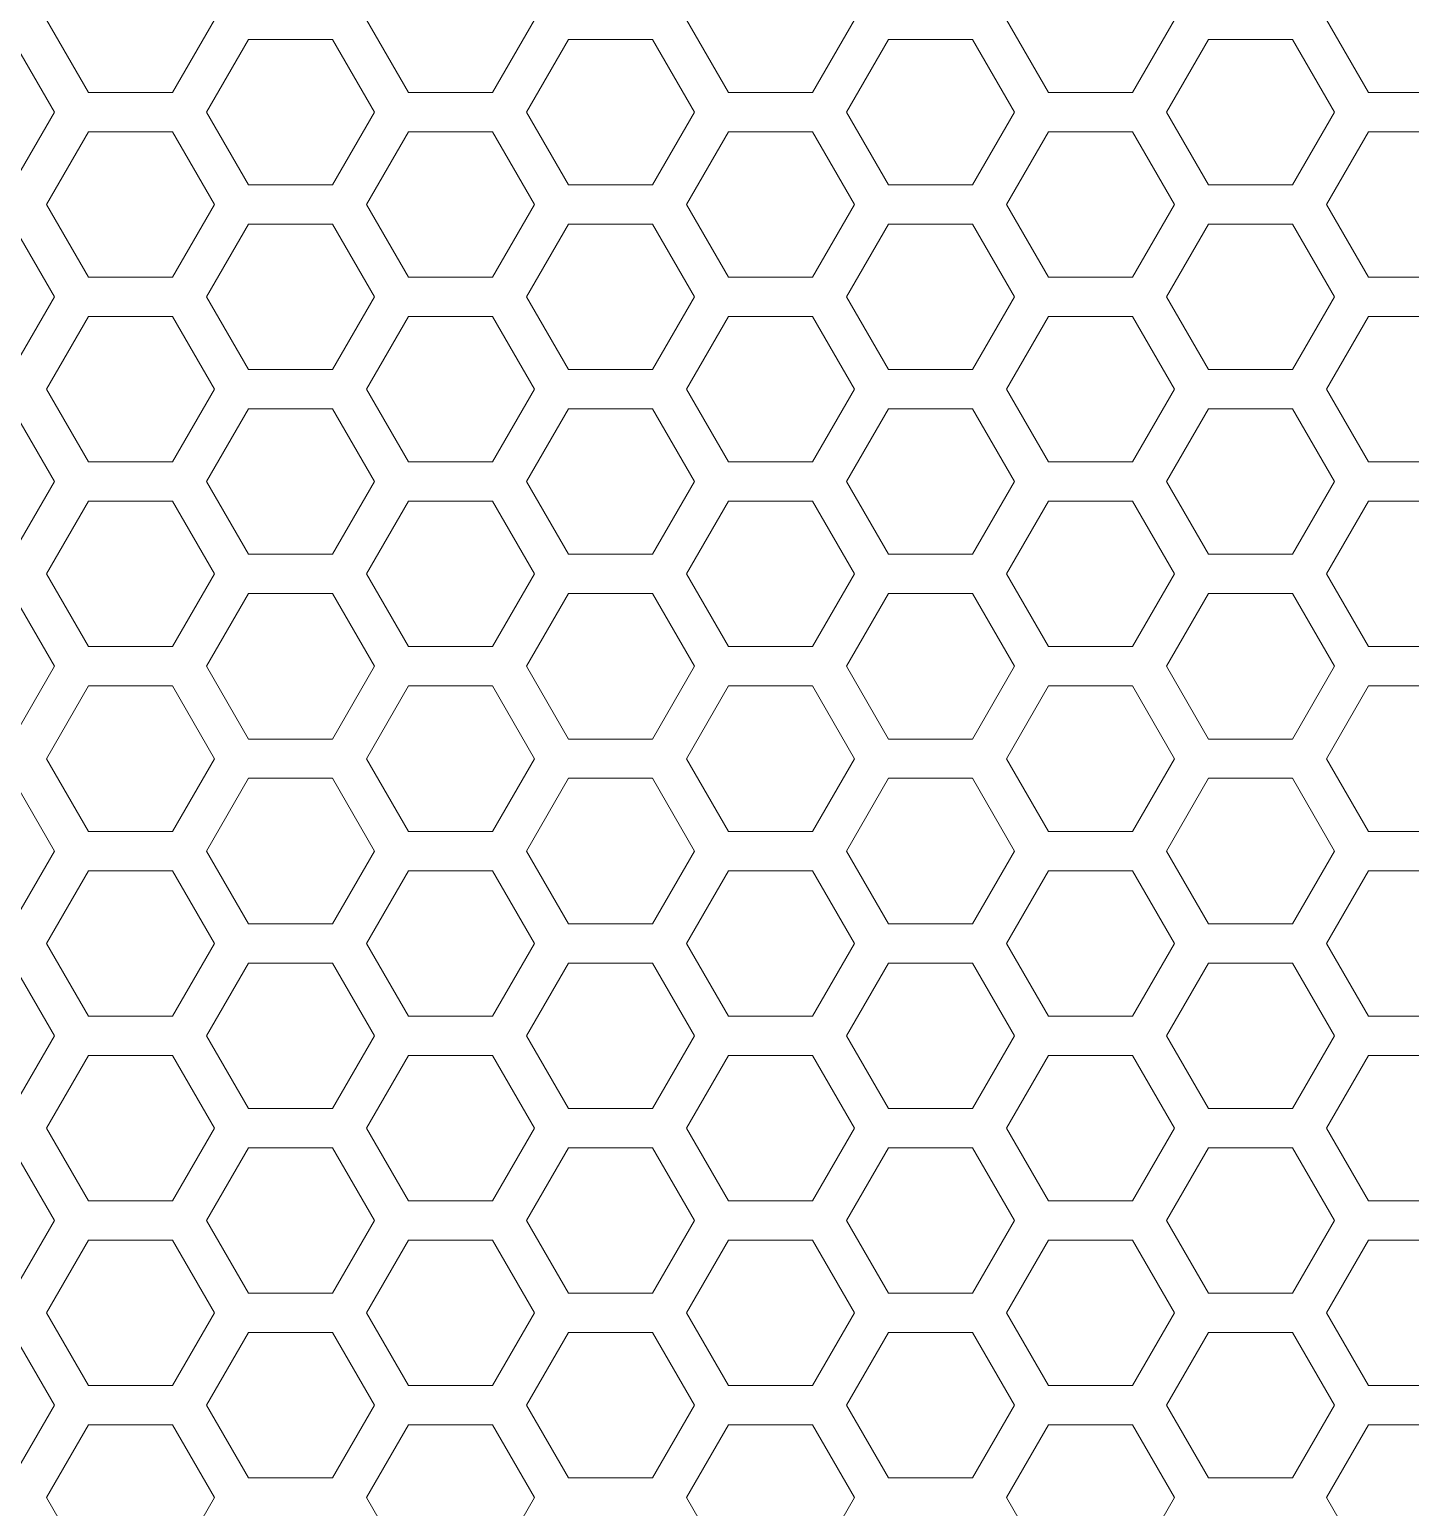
# Model space of a CAD drawing. Header units: millimetres. Extents: x 0 to 140, y -17 to 195.
# Drawn here: x 126.341 to 130.818, y 30.964 to 35.755 of the extents above; entities that cross this region are included whole.
import ezdxf

# ---------------------------------------------------------------- set-up
doc = ezdxf.new("R2010")
doc.units = ezdxf.units.MM
doc.layers.add('4203-42785_1_0', color=7, linetype='Continuous')

# ---------------------------------------------------------------- blocks, each defined once
blk = doc.blocks.new('a')
at = {"layer": '4203-42785_1_0', "color": 0, "linetype": 'ByBlock', "lineweight": 9}
for p, q in [((1510.0725, 372.1166), (1510.1793, 371.9317)), ((1510.3927, 371.9317), (1510.4994, 372.1166)), ((1510.8858, 372.1166), (1510.9926, 371.9317)), ((1511.206, 371.9317), (1511.3127, 372.1166)), ((1511.6991, 372.1166), (1511.8058, 371.9317)), ((1512.0192, 371.9317), (1512.1259, 372.1166)), ((1512.5124, 372.1166), (1512.6191, 371.9317)), ((1512.8325, 371.9317), (1512.9393, 372.1166)), ((1513.3256, 372.1166), (1513.4323, 371.9317)), ((1514.9521, 372.1166), (1515.0588, 371.9317)), ((1515.2723, 371.9317), (1515.379, 372.1166)), ((1515.7654, 372.1166), (1515.8721, 371.9317)), ((1516.0855, 371.9317), (1516.1923, 372.1166)), ((1510.0928, 371.8818), (1509.9861, 372.0667)), ((1510.5859, 372.0667), (1510.4792, 371.8818)), ((1510.7994, 372.0667), (1510.5859, 372.0667)), ((1510.9061, 371.8818), (1510.7994, 372.0667)), ((1511.3992, 372.0667), (1511.2925, 371.8818)), ((1511.6126, 372.0667), (1511.3992, 372.0667)), ((1511.7193, 371.8818), (1511.6126, 372.0667)), ((1512.2124, 372.0667), (1512.1057, 371.8818)), ((1512.4259, 372.0667), (1512.2124, 372.0667)), ((1512.5326, 371.8818), (1512.4259, 372.0667)), ((1513.0257, 372.0667), (1512.919, 371.8818)), ((1513.2391, 372.0667), (1513.0257, 372.0667)), ((1513.3458, 371.8818), (1513.2391, 372.0667)), ((1514.9724, 371.8818), (1514.8656, 372.0667)), ((1515.4655, 372.0667), (1515.3587, 371.8818)), ((1515.6789, 372.0667), (1515.4655, 372.0667)), ((1515.7856, 371.8818), (1515.6789, 372.0667)), ((1516.2788, 372.0667), (1516.1721, 371.8818)), ((1516.4922, 372.0667), (1516.2788, 372.0667)), ((1516.5989, 371.8818), (1516.4922, 372.0667)), ((1510.1793, 371.9317), (1510.3927, 371.9317)), ((1510.9926, 371.9317), (1511.206, 371.9317)), ((1511.8058, 371.9317), (1512.0192, 371.9317)), ((1512.6191, 371.9317), (1512.8325, 371.9317)), ((1513.4323, 371.9317), (1513.6457, 371.9317)), ((1515.0588, 371.9317), (1515.2723, 371.9317)), ((1515.8721, 371.9317), (1516.0855, 371.9317)), ((1509.9861, 371.697), (1510.0928, 371.8818)), ((1510.4792, 371.8818), (1510.5859, 371.697)), ((1510.7994, 371.697), (1510.9061, 371.8818)), ((1511.2925, 371.8818), (1511.3992, 371.697)), ((1511.6126, 371.697), (1511.7193, 371.8818)), ((1512.1057, 371.8818), (1512.2124, 371.697)), ((1512.4259, 371.697), (1512.5326, 371.8818)), ((1512.919, 371.8818), (1513.0257, 371.697)), ((1513.2391, 371.697), (1513.3458, 371.8818)), ((1514.8656, 371.697), (1514.9724, 371.8818)), ((1515.3587, 371.8818), (1515.4655, 371.697)), ((1515.6789, 371.697), (1515.7856, 371.8818)), ((1516.1721, 371.8818), (1516.2788, 371.697)), ((1516.4922, 371.697), (1516.5989, 371.8818)), ((1510.1793, 371.8319), (1510.0725, 371.6471)), ((1510.3927, 371.8319), (1510.1793, 371.8319)), ((1510.4994, 371.6471), (1510.3927, 371.8319)), ((1510.9926, 371.8319), (1510.8858, 371.6471)), ((1511.206, 371.8319), (1510.9926, 371.8319)), ((1511.3127, 371.6471), (1511.206, 371.8319)), ((1511.8058, 371.8319), (1511.6991, 371.6471)), ((1512.0192, 371.8319), (1511.8058, 371.8319)), ((1512.1259, 371.6471), (1512.0192, 371.8319)), ((1512.6191, 371.8319), (1512.5124, 371.6471)), ((1512.8325, 371.8319), (1512.6191, 371.8319)), ((1512.9393, 371.6471), (1512.8325, 371.8319)), ((1513.4323, 371.8319), (1513.3256, 371.6471)), ((1513.6457, 371.8319), (1513.4323, 371.8319)), ((1515.0588, 371.8319), (1514.9521, 371.6471)), ((1515.2723, 371.8319), (1515.0588, 371.8319)), ((1515.379, 371.6471), (1515.2723, 371.8319)), ((1515.8721, 371.8319), (1515.7654, 371.6471)), ((1516.0855, 371.8319), (1515.8721, 371.8319)), ((1516.1923, 371.6471), (1516.0855, 371.8319)), ((1510.5859, 371.697), (1510.7994, 371.697)), ((1511.3992, 371.697), (1511.6126, 371.697)), ((1512.2124, 371.697), (1512.4259, 371.697)), ((1513.0257, 371.697), (1513.2391, 371.697)), ((1515.4655, 371.697), (1515.6789, 371.697)), ((1516.2788, 371.697), (1516.4922, 371.697)), ((1510.0725, 371.6471), (1510.1793, 371.4622)), ((1510.3927, 371.4622), (1510.4994, 371.6471)), ((1510.8858, 371.6471), (1510.9926, 371.4622)), ((1511.206, 371.4622), (1511.3127, 371.6471)), ((1511.6991, 371.6471), (1511.8058, 371.4622)), ((1512.0192, 371.4622), (1512.1259, 371.6471)), ((1512.5124, 371.6471), (1512.6191, 371.4622)), ((1512.8325, 371.4622), (1512.9393, 371.6471)), ((1513.3256, 371.6471), (1513.4323, 371.4622)), ((1514.9521, 371.6471), (1515.0588, 371.4622)), ((1515.2723, 371.4622), (1515.379, 371.6471)), ((1515.7654, 371.6471), (1515.8721, 371.4622)), ((1516.0855, 371.4622), (1516.1923, 371.6471)), ((1510.0928, 371.4123), (1509.9861, 371.5971)), ((1510.5859, 371.5971), (1510.4792, 371.4123)), ((1510.7994, 371.5971), (1510.5859, 371.5971)), ((1510.9061, 371.4123), (1510.7994, 371.5971)), ((1511.3992, 371.5971), (1511.2925, 371.4123)), ((1511.6126, 371.5971), (1511.3992, 371.5971)), ((1511.7193, 371.4123), (1511.6126, 371.5971)), ((1512.2124, 371.5971), (1512.1057, 371.4123)), ((1512.4259, 371.5971), (1512.2124, 371.5971)), ((1512.5326, 371.4123), (1512.4259, 371.5971)), ((1513.0257, 371.5971), (1512.919, 371.4123)), ((1513.2391, 371.5971), (1513.0257, 371.5971)), ((1513.3458, 371.4123), (1513.2391, 371.5971)), ((1514.9724, 371.4123), (1514.8656, 371.5971)), ((1515.4655, 371.5971), (1515.3587, 371.4123)), ((1515.6789, 371.5971), (1515.4655, 371.5971)), ((1515.7856, 371.4123), (1515.6789, 371.5971)), ((1516.2788, 371.5971), (1516.1721, 371.4123)), ((1516.4922, 371.5971), (1516.2788, 371.5971)), ((1516.5989, 371.4123), (1516.4922, 371.5971)), ((1510.1793, 371.4622), (1510.3927, 371.4622)), ((1510.9926, 371.4622), (1511.206, 371.4622)), ((1511.8058, 371.4622), (1512.0192, 371.4622)), ((1512.6191, 371.4622), (1512.8325, 371.4622)), ((1513.4323, 371.4622), (1513.6457, 371.4622)), ((1515.0588, 371.4622), (1515.2723, 371.4622)), ((1515.8721, 371.4622), (1516.0855, 371.4622)), ((1509.9861, 371.2274), (1510.0928, 371.4123)), ((1510.4792, 371.4123), (1510.5859, 371.2274)), ((1510.7994, 371.2274), (1510.9061, 371.4123)), ((1511.2925, 371.4123), (1511.3992, 371.2274)), ((1511.6126, 371.2274), (1511.7193, 371.4123)), ((1512.1057, 371.4123), (1512.2124, 371.2274)), ((1512.4259, 371.2274), (1512.5326, 371.4123)), ((1512.919, 371.4123), (1513.0257, 371.2274)), ((1513.2391, 371.2274), (1513.3458, 371.4123)), ((1514.8656, 371.2274), (1514.9724, 371.4123)), ((1515.3587, 371.4123), (1515.4655, 371.2274)), ((1515.6789, 371.2274), (1515.7856, 371.4123)), ((1516.1721, 371.4123), (1516.2788, 371.2274)), ((1516.4922, 371.2274), (1516.5989, 371.4123)), ((1510.1793, 371.3624), (1510.0725, 371.1775)), ((1510.3927, 371.3624), (1510.1793, 371.3624)), ((1510.4994, 371.1775), (1510.3927, 371.3624)), ((1510.9926, 371.3624), (1510.8858, 371.1775)), ((1511.206, 371.3624), (1510.9926, 371.3624)), ((1511.3127, 371.1775), (1511.206, 371.3624)), ((1511.8058, 371.3624), (1511.6991, 371.1775)), ((1512.0192, 371.3624), (1511.8058, 371.3624)), ((1512.1259, 371.1775), (1512.0192, 371.3624)), ((1512.6191, 371.3624), (1512.5124, 371.1775)), ((1512.8325, 371.3624), (1512.6191, 371.3624)), ((1512.9393, 371.1775), (1512.8325, 371.3624)), ((1513.4323, 371.3624), (1513.3256, 371.1775)), ((1513.6457, 371.3624), (1513.4323, 371.3624)), ((1515.0588, 371.3624), (1514.9521, 371.1775)), ((1515.2723, 371.3624), (1515.0588, 371.3624)), ((1515.379, 371.1775), (1515.2723, 371.3624)), ((1515.8721, 371.3624), (1515.7654, 371.1775)), ((1516.0855, 371.3624), (1515.8721, 371.3624)), ((1516.1923, 371.1775), (1516.0855, 371.3624)), ((1510.5859, 371.2274), (1510.7994, 371.2274)), ((1511.3992, 371.2274), (1511.6126, 371.2274)), ((1512.2124, 371.2274), (1512.4259, 371.2274)), ((1513.0257, 371.2274), (1513.2391, 371.2274)), ((1515.4655, 371.2274), (1515.6789, 371.2274)), ((1516.2788, 371.2274), (1516.4922, 371.2274)), ((1510.0725, 371.1775), (1510.1793, 370.9926)), ((1510.3927, 370.9926), (1510.4994, 371.1775)), ((1510.8858, 371.1775), (1510.9926, 370.9926)), ((1511.206, 370.9926), (1511.3127, 371.1775)), ((1511.6991, 371.1775), (1511.8058, 370.9926)), ((1512.0192, 370.9926), (1512.1259, 371.1775)), ((1512.5124, 371.1775), (1512.6191, 370.9926)), ((1512.8325, 370.9926), (1512.9393, 371.1775)), ((1513.3256, 371.1775), (1513.4323, 370.9926)), ((1514.9521, 371.1775), (1515.0588, 370.9926)), ((1515.2723, 370.9926), (1515.379, 371.1775)), ((1515.7654, 371.1775), (1515.8721, 370.9926)), ((1516.0855, 370.9926), (1516.1923, 371.1775)), ((1510.0928, 370.9427), (1509.9861, 371.1276)), ((1510.5859, 371.1276), (1510.4792, 370.9427)), ((1510.7994, 371.1276), (1510.5859, 371.1276)), ((1510.9061, 370.9427), (1510.7994, 371.1276)), ((1511.3992, 371.1276), (1511.2925, 370.9427)), ((1511.6126, 371.1276), (1511.3992, 371.1276)), ((1511.7193, 370.9427), (1511.6126, 371.1276)), ((1512.2124, 371.1276), (1512.1057, 370.9427)), ((1512.4259, 371.1276), (1512.2124, 371.1276)), ((1512.5326, 370.9427), (1512.4259, 371.1276)), ((1513.0257, 371.1276), (1512.919, 370.9427)), ((1513.2391, 371.1276), (1513.0257, 371.1276)), ((1513.3458, 370.9427), (1513.2391, 371.1276)), ((1514.9724, 370.9427), (1514.8656, 371.1276)), ((1515.4655, 371.1276), (1515.3587, 370.9427)), ((1515.6789, 371.1276), (1515.4655, 371.1276)), ((1515.7856, 370.9427), (1515.6789, 371.1276)), ((1516.2788, 371.1276), (1516.1721, 370.9427)), ((1516.4922, 371.1276), (1516.2788, 371.1276)), ((1516.5989, 370.9427), (1516.4922, 371.1276)), ((1510.1793, 370.9926), (1510.3927, 370.9926)), ((1510.9926, 370.9926), (1511.206, 370.9926)), ((1511.8058, 370.9926), (1512.0192, 370.9926)), ((1512.6191, 370.9926), (1512.8325, 370.9926)), ((1513.4323, 370.9926), (1513.6457, 370.9926)), ((1515.0588, 370.9926), (1515.2723, 370.9926)), ((1515.8721, 370.9926), (1516.0855, 370.9926)), ((1509.9861, 370.7579), (1510.0928, 370.9427)), ((1510.4792, 370.9427), (1510.5859, 370.7579)), ((1510.7994, 370.7579), (1510.9061, 370.9427)), ((1511.2925, 370.9427), (1511.3992, 370.7579)), ((1511.6126, 370.7579), (1511.7193, 370.9427)), ((1512.1057, 370.9427), (1512.2124, 370.7579)), ((1512.4259, 370.7579), (1512.5326, 370.9427)), ((1512.919, 370.9427), (1513.0257, 370.7579)), ((1513.2391, 370.7579), (1513.3458, 370.9427)), ((1514.8656, 370.7579), (1514.9724, 370.9427)), ((1515.3587, 370.9427), (1515.4655, 370.7579)), ((1515.6789, 370.7579), (1515.7856, 370.9427)), ((1516.1721, 370.9427), (1516.2788, 370.7579)), ((1516.4922, 370.7579), (1516.5989, 370.9427)), ((1510.1793, 370.8928), (1510.0725, 370.708)), ((1510.3927, 370.8928), (1510.1793, 370.8928)), ((1510.4994, 370.708), (1510.3927, 370.8928)), ((1510.9926, 370.8928), (1510.8858, 370.708)), ((1511.206, 370.8928), (1510.9926, 370.8928)), ((1511.3127, 370.708), (1511.206, 370.8928)), ((1511.8058, 370.8928), (1511.6991, 370.708)), ((1512.0192, 370.8928), (1511.8058, 370.8928)), ((1512.1259, 370.708), (1512.0192, 370.8928)), ((1512.6191, 370.8928), (1512.5124, 370.708)), ((1512.8325, 370.8928), (1512.6191, 370.8928)), ((1512.9393, 370.708), (1512.8325, 370.8928)), ((1513.4323, 370.8928), (1513.3256, 370.708)), ((1513.6457, 370.8928), (1513.4323, 370.8928)), ((1515.0588, 370.8928), (1514.9521, 370.708)), ((1515.2723, 370.8928), (1515.0588, 370.8928)), ((1515.379, 370.708), (1515.2723, 370.8928)), ((1515.8721, 370.8928), (1515.7654, 370.708)), ((1516.0855, 370.8928), (1515.8721, 370.8928)), ((1516.1923, 370.708), (1516.0855, 370.8928)), ((1510.5859, 370.7579), (1510.7994, 370.7579)), ((1511.3992, 370.7579), (1511.6126, 370.7579)), ((1512.2124, 370.7579), (1512.4259, 370.7579)), ((1513.0257, 370.7579), (1513.2391, 370.7579)), ((1515.4655, 370.7579), (1515.6789, 370.7579)), ((1516.2788, 370.7579), (1516.4922, 370.7579)), ((1510.0725, 370.708), (1510.1793, 370.5231)), ((1510.3927, 370.5231), (1510.4994, 370.708)), ((1510.8858, 370.708), (1510.9926, 370.5231)), ((1511.206, 370.5231), (1511.3127, 370.708)), ((1511.6991, 370.708), (1511.8058, 370.5231)), ((1512.0192, 370.5231), (1512.1259, 370.708)), ((1512.5124, 370.708), (1512.6191, 370.5231)), ((1512.8325, 370.5231), (1512.9393, 370.708)), ((1513.3256, 370.708), (1513.4323, 370.5231)), ((1514.9521, 370.708), (1515.0588, 370.5231)), ((1515.2723, 370.5231), (1515.379, 370.708)), ((1515.7654, 370.708), (1515.8721, 370.5231)), ((1516.0855, 370.5231), (1516.1923, 370.708)), ((1510.0928, 370.4732), (1509.9861, 370.6581)), ((1510.5859, 370.6581), (1510.4792, 370.4732)), ((1510.7994, 370.6581), (1510.5859, 370.6581)), ((1510.9061, 370.4732), (1510.7994, 370.6581)), ((1511.3992, 370.6581), (1511.2925, 370.4732)), ((1511.6126, 370.6581), (1511.3992, 370.6581)), ((1511.7193, 370.4732), (1511.6126, 370.6581)), ((1512.2124, 370.6581), (1512.1057, 370.4732)), ((1512.4259, 370.6581), (1512.2124, 370.6581)), ((1512.5326, 370.4732), (1512.4259, 370.6581)), ((1513.0257, 370.6581), (1512.919, 370.4732)), ((1513.2391, 370.6581), (1513.0257, 370.6581)), ((1513.3458, 370.4732), (1513.2391, 370.6581)), ((1514.9724, 370.4732), (1514.8656, 370.6581)), ((1515.4655, 370.6581), (1515.3587, 370.4732)), ((1515.6789, 370.6581), (1515.4655, 370.6581)), ((1515.7856, 370.4732), (1515.6789, 370.6581)), ((1516.2788, 370.6581), (1516.1721, 370.4732)), ((1516.4922, 370.6581), (1516.2788, 370.6581)), ((1516.5989, 370.4732), (1516.4922, 370.6581)), ((1510.1793, 370.5231), (1510.3927, 370.5231)), ((1510.9926, 370.5231), (1511.206, 370.5231)), ((1511.8058, 370.5231), (1512.0192, 370.5231)), ((1512.6191, 370.5231), (1512.8325, 370.5231)), ((1513.4323, 370.5231), (1513.6457, 370.5231)), ((1515.0588, 370.5231), (1515.2723, 370.5231)), ((1515.8721, 370.5231), (1516.0855, 370.5231)), ((1509.9861, 370.2883), (1510.0928, 370.4732)), ((1510.4792, 370.4732), (1510.5859, 370.2883)), ((1510.7994, 370.2883), (1510.9061, 370.4732)), ((1511.2925, 370.4732), (1511.3992, 370.2883)), ((1511.6126, 370.2883), (1511.7193, 370.4732)), ((1512.1057, 370.4732), (1512.2124, 370.2883)), ((1512.4259, 370.2883), (1512.5326, 370.4732)), ((1512.919, 370.4732), (1513.0257, 370.2883)), ((1513.2391, 370.2883), (1513.3458, 370.4732)), ((1514.8656, 370.2883), (1514.9724, 370.4732)), ((1515.3587, 370.4732), (1515.4655, 370.2883)), ((1515.6789, 370.2883), (1515.7856, 370.4732)), ((1516.1721, 370.4732), (1516.2788, 370.2883)), ((1516.4922, 370.2883), (1516.5989, 370.4732)), ((1510.1793, 370.4233), (1510.0725, 370.2384)), ((1510.3927, 370.4233), (1510.1793, 370.4233)), ((1510.4994, 370.2384), (1510.3927, 370.4233)), ((1510.9926, 370.4233), (1510.8858, 370.2384)), ((1511.206, 370.4233), (1510.9926, 370.4233)), ((1511.3127, 370.2384), (1511.206, 370.4233)), ((1511.8058, 370.4233), (1511.6991, 370.2384)), ((1512.0192, 370.4233), (1511.8058, 370.4233)), ((1512.1259, 370.2384), (1512.0192, 370.4233)), ((1512.6191, 370.4233), (1512.5124, 370.2384)), ((1512.8325, 370.4233), (1512.6191, 370.4233)), ((1512.9393, 370.2384), (1512.8325, 370.4233)), ((1513.4323, 370.4233), (1513.3256, 370.2384)), ((1513.6457, 370.4233), (1513.4323, 370.4233)), ((1515.0588, 370.4233), (1514.9521, 370.2384)), ((1515.2723, 370.4233), (1515.0588, 370.4233)), ((1515.379, 370.2384), (1515.2723, 370.4233)), ((1515.8721, 370.4233), (1515.7654, 370.2384)), ((1516.0855, 370.4233), (1515.8721, 370.4233)), ((1516.1923, 370.2384), (1516.0855, 370.4233)), ((1510.5859, 370.2883), (1510.7994, 370.2883)), ((1511.3992, 370.2883), (1511.6126, 370.2883)), ((1512.2124, 370.2883), (1512.4259, 370.2883)), ((1513.0257, 370.2883), (1513.2391, 370.2883)), ((1515.4655, 370.2883), (1515.6789, 370.2883)), ((1516.2788, 370.2883), (1516.4922, 370.2883)), ((1510.0725, 370.2384), (1510.1793, 370.0536)), ((1510.3927, 370.0536), (1510.4994, 370.2384)), ((1510.8858, 370.2384), (1510.9926, 370.0536)), ((1511.206, 370.0536), (1511.3127, 370.2384)), ((1511.6991, 370.2384), (1511.8058, 370.0536)), ((1512.0192, 370.0536), (1512.1259, 370.2384)), ((1512.5124, 370.2384), (1512.6191, 370.0536)), ((1512.8325, 370.0536), (1512.9393, 370.2384)), ((1513.3256, 370.2384), (1513.4323, 370.0536)), ((1514.9521, 370.2384), (1515.0588, 370.0536)), ((1515.2723, 370.0536), (1515.379, 370.2384)), ((1515.7654, 370.2384), (1515.8721, 370.0536)), ((1516.0855, 370.0536), (1516.1923, 370.2384)), ((1510.0928, 370.0037), (1509.9861, 370.1885)), ((1510.5859, 370.1885), (1510.4792, 370.0037)), ((1510.7994, 370.1885), (1510.5859, 370.1885)), ((1510.9061, 370.0037), (1510.7994, 370.1885)), ((1511.3992, 370.1885), (1511.2925, 370.0037)), ((1511.6126, 370.1885), (1511.3992, 370.1885)), ((1511.7193, 370.0037), (1511.6126, 370.1885)), ((1512.2124, 370.1885), (1512.1057, 370.0037)), ((1512.4259, 370.1885), (1512.2124, 370.1885)), ((1512.5326, 370.0037), (1512.4259, 370.1885)), ((1513.0257, 370.1885), (1512.919, 370.0037)), ((1513.2391, 370.1885), (1513.0257, 370.1885)), ((1513.3458, 370.0037), (1513.2391, 370.1885)), ((1514.9724, 370.0037), (1514.8656, 370.1885)), ((1515.4655, 370.1885), (1515.3587, 370.0037)), ((1515.6789, 370.1885), (1515.4655, 370.1885)), ((1515.7856, 370.0037), (1515.6789, 370.1885)), ((1516.2788, 370.1885), (1516.1721, 370.0037)), ((1516.4922, 370.1885), (1516.2788, 370.1885)), ((1516.5989, 370.0037), (1516.4922, 370.1885)), ((1510.1793, 370.0536), (1510.3927, 370.0536)), ((1510.9926, 370.0536), (1511.206, 370.0536)), ((1511.8058, 370.0536), (1512.0192, 370.0536)), ((1512.6191, 370.0536), (1512.8325, 370.0536)), ((1513.4323, 370.0536), (1513.6457, 370.0536)), ((1515.0588, 370.0536), (1515.2723, 370.0536)), ((1515.8721, 370.0536), (1516.0855, 370.0536)), ((1509.9861, 369.8188), (1510.0928, 370.0037)), ((1510.4792, 370.0037), (1510.5859, 369.8188)), ((1510.7994, 369.8188), (1510.9061, 370.0037)), ((1511.2925, 370.0037), (1511.3992, 369.8188)), ((1511.6126, 369.8188), (1511.7193, 370.0037)), ((1512.1057, 370.0037), (1512.2124, 369.8188)), ((1512.4259, 369.8188), (1512.5326, 370.0037)), ((1512.919, 370.0037), (1513.0257, 369.8188)), ((1513.2391, 369.8188), (1513.3458, 370.0037)), ((1514.8656, 369.8188), (1514.9724, 370.0037)), ((1515.3587, 370.0037), (1515.4655, 369.8188)), ((1515.6789, 369.8188), (1515.7856, 370.0037)), ((1516.1721, 370.0037), (1516.2788, 369.8188)), ((1516.4922, 369.8188), (1516.5989, 370.0037)), ((1510.1793, 369.9537), (1510.0725, 369.7689)), ((1510.3927, 369.9537), (1510.1793, 369.9537)), ((1510.4994, 369.7689), (1510.3927, 369.9537)), ((1510.9926, 369.9537), (1510.8858, 369.7689)), ((1511.206, 369.9537), (1510.9926, 369.9537)), ((1511.3127, 369.7689), (1511.206, 369.9537)), ((1511.8058, 369.9537), (1511.6991, 369.7689)), ((1512.0192, 369.9537), (1511.8058, 369.9537)), ((1512.1259, 369.7689), (1512.0192, 369.9537)), ((1512.6191, 369.9537), (1512.5124, 369.7689)), ((1512.8325, 369.9537), (1512.6191, 369.9537)), ((1512.9393, 369.7689), (1512.8325, 369.9537)), ((1513.4323, 369.9537), (1513.3256, 369.7689)), ((1513.6457, 369.9537), (1513.4323, 369.9537)), ((1515.0588, 369.9537), (1514.9521, 369.7689)), ((1515.2723, 369.9537), (1515.0588, 369.9537)), ((1515.379, 369.7689), (1515.2723, 369.9537)), ((1515.8721, 369.9537), (1515.7654, 369.7689)), ((1516.0855, 369.9537), (1515.8721, 369.9537)), ((1516.1923, 369.7689), (1516.0855, 369.9537)), ((1510.5859, 369.8188), (1510.7994, 369.8188)), ((1511.3992, 369.8188), (1511.6126, 369.8188)), ((1512.2124, 369.8188), (1512.4259, 369.8188)), ((1513.0257, 369.8188), (1513.2391, 369.8188)), ((1515.4655, 369.8188), (1515.6789, 369.8188)), ((1516.2788, 369.8188), (1516.4922, 369.8188)), ((1510.0725, 369.7689), (1510.1793, 369.584)), ((1510.3927, 369.584), (1510.4994, 369.7689)), ((1510.8858, 369.7689), (1510.9926, 369.584)), ((1511.206, 369.584), (1511.3127, 369.7689)), ((1511.6991, 369.7689), (1511.8058, 369.584)), ((1512.0192, 369.584), (1512.1259, 369.7689)), ((1512.5124, 369.7689), (1512.6191, 369.584)), ((1512.8325, 369.584), (1512.9393, 369.7689)), ((1513.3256, 369.7689), (1513.4323, 369.584)), ((1514.9521, 369.7689), (1515.0588, 369.584)), ((1515.2723, 369.584), (1515.379, 369.7689)), ((1515.7654, 369.7689), (1515.8721, 369.584)), ((1516.0855, 369.584), (1516.1923, 369.7689)), ((1510.0928, 369.5341), (1509.9861, 369.719)), ((1510.5859, 369.719), (1510.4792, 369.5341)), ((1510.7994, 369.719), (1510.5859, 369.719)), ((1510.9061, 369.5341), (1510.7994, 369.719)), ((1511.3992, 369.719), (1511.2925, 369.5341)), ((1511.6126, 369.719), (1511.3992, 369.719)), ((1511.7193, 369.5341), (1511.6126, 369.719)), ((1512.2124, 369.719), (1512.1057, 369.5341)), ((1512.4259, 369.719), (1512.2124, 369.719)), ((1512.5326, 369.5341), (1512.4259, 369.719)), ((1513.0257, 369.719), (1512.919, 369.5341)), ((1513.2391, 369.719), (1513.0257, 369.719)), ((1513.3458, 369.5341), (1513.2391, 369.719)), ((1514.9724, 369.5341), (1514.8656, 369.719)), ((1515.4655, 369.719), (1515.3587, 369.5341)), ((1515.6789, 369.719), (1515.4655, 369.719)), ((1515.7856, 369.5341), (1515.6789, 369.719)), ((1516.2788, 369.719), (1516.1721, 369.5341)), ((1516.4922, 369.719), (1516.2788, 369.719)), ((1516.5989, 369.5341), (1516.4922, 369.719)), ((1510.1793, 369.584), (1510.3927, 369.584)), ((1510.9926, 369.584), (1511.206, 369.584)), ((1511.8058, 369.584), (1512.0192, 369.584)), ((1512.6191, 369.584), (1512.8325, 369.584)), ((1513.4323, 369.584), (1513.6457, 369.584)), ((1515.0588, 369.584), (1515.2723, 369.584)), ((1515.8721, 369.584), (1516.0855, 369.584)), ((1509.9861, 369.3492), (1510.0928, 369.5341)), ((1510.4792, 369.5341), (1510.5859, 369.3492)), ((1510.7994, 369.3492), (1510.9061, 369.5341)), ((1511.2925, 369.5341), (1511.3992, 369.3492)), ((1511.6126, 369.3492), (1511.7193, 369.5341)), ((1512.1057, 369.5341), (1512.2124, 369.3492)), ((1512.4259, 369.3492), (1512.5326, 369.5341)), ((1512.919, 369.5341), (1513.0257, 369.3492)), ((1513.2391, 369.3492), (1513.3458, 369.5341)), ((1514.8656, 369.3492), (1514.9724, 369.5341)), ((1515.3587, 369.5341), (1515.4655, 369.3492)), ((1515.6789, 369.3492), (1515.7856, 369.5341)), ((1516.1721, 369.5341), (1516.2788, 369.3492)), ((1516.4922, 369.3492), (1516.5989, 369.5341)), ((1510.1793, 369.4842), (1510.0725, 369.2993)), ((1510.3927, 369.4842), (1510.1793, 369.4842)), ((1510.4994, 369.2993), (1510.3927, 369.4842)), ((1510.9926, 369.4842), (1510.8858, 369.2993)), ((1511.206, 369.4842), (1510.9926, 369.4842)), ((1511.3127, 369.2993), (1511.206, 369.4842)), ((1511.8058, 369.4842), (1511.6991, 369.2993)), ((1512.0192, 369.4842), (1511.8058, 369.4842)), ((1512.1259, 369.2993), (1512.0192, 369.4842)), ((1512.6191, 369.4842), (1512.5124, 369.2993)), ((1512.8325, 369.4842), (1512.6191, 369.4842)), ((1512.9393, 369.2993), (1512.8325, 369.4842)), ((1513.4323, 369.4842), (1513.3256, 369.2993)), ((1513.6457, 369.4842), (1513.4323, 369.4842)), ((1515.0588, 369.4842), (1514.9521, 369.2993)), ((1515.2723, 369.4842), (1515.0588, 369.4842)), ((1515.379, 369.2993), (1515.2723, 369.4842)), ((1515.8721, 369.4842), (1515.7654, 369.2993)), ((1516.0855, 369.4842), (1515.8721, 369.4842)), ((1516.1923, 369.2993), (1516.0855, 369.4842)), ((1510.5859, 369.3492), (1510.7994, 369.3492)), ((1511.3992, 369.3492), (1511.6126, 369.3492)), ((1512.2124, 369.3492), (1512.4259, 369.3492)), ((1513.0257, 369.3492), (1513.2391, 369.3492)), ((1515.4655, 369.3492), (1515.6789, 369.3492)), ((1516.2788, 369.3492), (1516.4922, 369.3492)), ((1510.0725, 369.2993), (1510.1793, 369.1145)), ((1510.3927, 369.1145), (1510.4994, 369.2993)), ((1510.8858, 369.2993), (1510.9926, 369.1145)), ((1511.206, 369.1145), (1511.3127, 369.2993)), ((1511.6991, 369.2993), (1511.8058, 369.1145)), ((1512.0192, 369.1145), (1512.1259, 369.2993)), ((1512.5124, 369.2993), (1512.6191, 369.1145)), ((1512.8325, 369.1145), (1512.9393, 369.2993)), ((1513.3256, 369.2993), (1513.4323, 369.1145)), ((1514.9521, 369.2993), (1515.0588, 369.1145)), ((1515.2723, 369.1145), (1515.379, 369.2993)), ((1515.7654, 369.2993), (1515.8721, 369.1145)), ((1516.0855, 369.1145), (1516.1923, 369.2993)), ((1510.0928, 369.0646), (1509.9861, 369.2494)), ((1510.5859, 369.2494), (1510.4792, 369.0646)), ((1510.7994, 369.2494), (1510.5859, 369.2494)), ((1510.9061, 369.0646), (1510.7994, 369.2494)), ((1511.3992, 369.2494), (1511.2925, 369.0646)), ((1511.6126, 369.2494), (1511.3992, 369.2494)), ((1511.7193, 369.0646), (1511.6126, 369.2494)), ((1512.2124, 369.2494), (1512.1057, 369.0646)), ((1512.4259, 369.2494), (1512.2124, 369.2494)), ((1512.5326, 369.0646), (1512.4259, 369.2494)), ((1513.0257, 369.2494), (1512.919, 369.0646)), ((1513.2391, 369.2494), (1513.0257, 369.2494)), ((1513.3458, 369.0646), (1513.2391, 369.2494)), ((1514.9724, 369.0646), (1514.8656, 369.2494)), ((1515.4655, 369.2494), (1515.3587, 369.0646)), ((1515.6789, 369.2494), (1515.4655, 369.2494)), ((1515.7856, 369.0646), (1515.6789, 369.2494)), ((1516.2788, 369.2494), (1516.1721, 369.0646)), ((1516.4922, 369.2494), (1516.2788, 369.2494)), ((1516.5989, 369.0646), (1516.4922, 369.2494)), ((1510.1793, 369.1145), (1510.3927, 369.1145)), ((1510.9926, 369.1145), (1511.206, 369.1145)), ((1511.8058, 369.1145), (1512.0192, 369.1145)), ((1512.6191, 369.1145), (1512.8325, 369.1145)), ((1513.4323, 369.1145), (1513.6457, 369.1145)), ((1515.0588, 369.1145), (1515.2723, 369.1145)), ((1515.8721, 369.1145), (1516.0855, 369.1145)), ((1509.9861, 368.8797), (1510.0928, 369.0646)), ((1510.4792, 369.0646), (1510.5859, 368.8797)), ((1510.7994, 368.8797), (1510.9061, 369.0646)), ((1511.2925, 369.0646), (1511.3992, 368.8797)), ((1511.6126, 368.8797), (1511.7193, 369.0646)), ((1512.1057, 369.0646), (1512.2124, 368.8797)), ((1512.4259, 368.8797), (1512.5326, 369.0646)), ((1512.919, 369.0646), (1513.0257, 368.8797)), ((1513.2391, 368.8797), (1513.3458, 369.0646)), ((1514.8656, 368.8797), (1514.9724, 369.0646)), ((1515.3587, 369.0646), (1515.4655, 368.8797)), ((1515.6789, 368.8797), (1515.7856, 369.0646)), ((1516.1721, 369.0646), (1516.2788, 368.8797)), ((1516.4922, 368.8797), (1516.5989, 369.0646)), ((1510.1793, 369.0147), (1510.0725, 368.8298)), ((1510.3927, 369.0147), (1510.1793, 369.0147)), ((1510.4994, 368.8298), (1510.3927, 369.0147)), ((1510.9926, 369.0147), (1510.8858, 368.8298)), ((1511.206, 369.0147), (1510.9926, 369.0147)), ((1511.3127, 368.8298), (1511.206, 369.0147)), ((1511.8058, 369.0147), (1511.6991, 368.8298)), ((1512.0192, 369.0147), (1511.8058, 369.0147)), ((1512.1259, 368.8298), (1512.0192, 369.0147)), ((1512.6191, 369.0147), (1512.5124, 368.8298)), ((1512.8325, 369.0147), (1512.6191, 369.0147)), ((1512.9393, 368.8298), (1512.8325, 369.0147)), ((1513.4323, 369.0147), (1513.3256, 368.8298)), ((1513.6457, 369.0147), (1513.4323, 369.0147)), ((1515.0588, 369.0147), (1514.9521, 368.8298)), ((1515.2723, 369.0147), (1515.0588, 369.0147)), ((1515.379, 368.8298), (1515.2723, 369.0147)), ((1515.8721, 369.0147), (1515.7654, 368.8298)), ((1516.0855, 369.0147), (1515.8721, 369.0147)), ((1516.1923, 368.8298), (1516.0855, 369.0147)), ((1510.5859, 368.8797), (1510.7994, 368.8797)), ((1511.3992, 368.8797), (1511.6126, 368.8797)), ((1512.2124, 368.8797), (1512.4259, 368.8797)), ((1513.0257, 368.8797), (1513.2391, 368.8797)), ((1515.4655, 368.8797), (1515.6789, 368.8797)), ((1516.2788, 368.8797), (1516.4922, 368.8797)), ((1510.0725, 368.8298), (1510.1793, 368.6449)), ((1510.3927, 368.6449), (1510.4994, 368.8298)), ((1510.8858, 368.8298), (1510.9926, 368.6449)), ((1511.206, 368.6449), (1511.3127, 368.8298)), ((1511.6991, 368.8298), (1511.8058, 368.6449)), ((1512.0192, 368.6449), (1512.1259, 368.8298)), ((1512.5124, 368.8298), (1512.6191, 368.6449)), ((1512.8325, 368.6449), (1512.9393, 368.8298)), ((1513.3256, 368.8298), (1513.4323, 368.6449)), ((1514.9521, 368.8298), (1515.0588, 368.6449)), ((1515.2723, 368.6449), (1515.379, 368.8298)), ((1515.7654, 368.8298), (1515.8721, 368.6449)), ((1516.0855, 368.6449), (1516.1923, 368.8298)), ((1510.0928, 368.595), (1509.9861, 368.7799)), ((1510.5859, 368.7799), (1510.4792, 368.595)), ((1510.7994, 368.7799), (1510.5859, 368.7799)), ((1510.9061, 368.595), (1510.7994, 368.7799)), ((1511.3992, 368.7799), (1511.2925, 368.595)), ((1511.6126, 368.7799), (1511.3992, 368.7799)), ((1511.7193, 368.595), (1511.6126, 368.7799)), ((1512.2124, 368.7799), (1512.1057, 368.595)), ((1512.4259, 368.7799), (1512.2124, 368.7799)), ((1512.5326, 368.595), (1512.4259, 368.7799)), ((1513.0257, 368.7799), (1512.919, 368.595)), ((1513.2391, 368.7799), (1513.0257, 368.7799)), ((1513.3458, 368.595), (1513.2391, 368.7799)), ((1514.9724, 368.595), (1514.8656, 368.7799)), ((1515.4655, 368.7799), (1515.3587, 368.595)), ((1515.6789, 368.7799), (1515.4655, 368.7799)), ((1515.7856, 368.595), (1515.6789, 368.7799)), ((1516.2788, 368.7799), (1516.1721, 368.595)), ((1516.4922, 368.7799), (1516.2788, 368.7799)), ((1516.5989, 368.595), (1516.4922, 368.7799)), ((1510.1793, 368.6449), (1510.3927, 368.6449)), ((1510.9926, 368.6449), (1511.206, 368.6449)), ((1511.8058, 368.6449), (1512.0192, 368.6449)), ((1512.6191, 368.6449), (1512.8325, 368.6449)), ((1513.4323, 368.6449), (1513.6457, 368.6449)), ((1515.0588, 368.6449), (1515.2723, 368.6449)), ((1515.8721, 368.6449), (1516.0855, 368.6449)), ((1509.9861, 368.4102), (1510.0928, 368.595)), ((1510.4792, 368.595), (1510.5859, 368.4102)), ((1510.7994, 368.4102), (1510.9061, 368.595)), ((1511.2925, 368.595), (1511.3992, 368.4102)), ((1511.6126, 368.4102), (1511.7193, 368.595)), ((1512.1057, 368.595), (1512.2124, 368.4102)), ((1512.4259, 368.4102), (1512.5326, 368.595)), ((1512.919, 368.595), (1513.0257, 368.4102)), ((1513.2391, 368.4102), (1513.3458, 368.595)), ((1514.8656, 368.4102), (1514.9724, 368.595)), ((1515.3587, 368.595), (1515.4655, 368.4102)), ((1515.6789, 368.4102), (1515.7856, 368.595)), ((1516.1721, 368.595), (1516.2788, 368.4102)), ((1516.4922, 368.4102), (1516.5989, 368.595)), ((1510.1793, 368.5451), (1510.0725, 368.3602)), ((1510.3927, 368.5451), (1510.1793, 368.5451)), ((1510.4994, 368.3602), (1510.3927, 368.5451)), ((1510.9926, 368.5451), (1510.8858, 368.3602)), ((1511.206, 368.5451), (1510.9926, 368.5451)), ((1511.3127, 368.3602), (1511.206, 368.5451)), ((1511.8058, 368.5451), (1511.6991, 368.3602)), ((1512.0192, 368.5451), (1511.8058, 368.5451)), ((1512.1259, 368.3602), (1512.0192, 368.5451)), ((1512.6191, 368.5451), (1512.5124, 368.3602)), ((1512.8325, 368.5451), (1512.6191, 368.5451)), ((1512.9393, 368.3602), (1512.8325, 368.5451)), ((1513.4323, 368.5451), (1513.3256, 368.3602)), ((1513.6457, 368.5451), (1513.4323, 368.5451)), ((1515.0588, 368.5451), (1514.9521, 368.3602)), ((1515.2723, 368.5451), (1515.0588, 368.5451)), ((1515.379, 368.3602), (1515.2723, 368.5451)), ((1515.8721, 368.5451), (1515.7654, 368.3602)), ((1516.0855, 368.5451), (1515.8721, 368.5451)), ((1516.1923, 368.3602), (1516.0855, 368.5451)), ((1510.5859, 368.4102), (1510.7994, 368.4102)), ((1511.3992, 368.4102), (1511.6126, 368.4102)), ((1512.2124, 368.4102), (1512.4259, 368.4102)), ((1513.0257, 368.4102), (1513.2391, 368.4102)), ((1515.4655, 368.4102), (1515.6789, 368.4102)), ((1516.2788, 368.4102), (1516.4922, 368.4102)), ((1510.0725, 368.3602), (1510.1793, 368.1754)), ((1510.3927, 368.1754), (1510.4994, 368.3602)), ((1510.8858, 368.3602), (1510.9926, 368.1754)), ((1511.206, 368.1754), (1511.3127, 368.3602)), ((1511.6991, 368.3602), (1511.8058, 368.1754)), ((1512.0192, 368.1754), (1512.1259, 368.3602)), ((1512.5124, 368.3602), (1512.6191, 368.1754)), ((1512.8325, 368.1754), (1512.9393, 368.3602)), ((1513.3256, 368.3602), (1513.4323, 368.1754)), ((1514.9521, 368.3602), (1515.0588, 368.1754)), ((1515.2723, 368.1754), (1515.379, 368.3602)), ((1515.7654, 368.3602), (1515.8721, 368.1754)), ((1516.0855, 368.1754), (1516.1923, 368.3602))]:
    blk.add_line(p, q, dxfattribs=at)

msp = doc.modelspace()

# ---------------------------------------------------------------- block references
at = {"lineweight": 15, "xscale": 1.275468447124703, "yscale": 1.275468447124703, "zscale": 1.275468447124703}
for p in [(-1805.8773, -438.8363), (-1799.6535, -438.8363)]:
    msp.add_blockref('a', p, dxfattribs=at)

doc.saveas('drawing.dxf')
